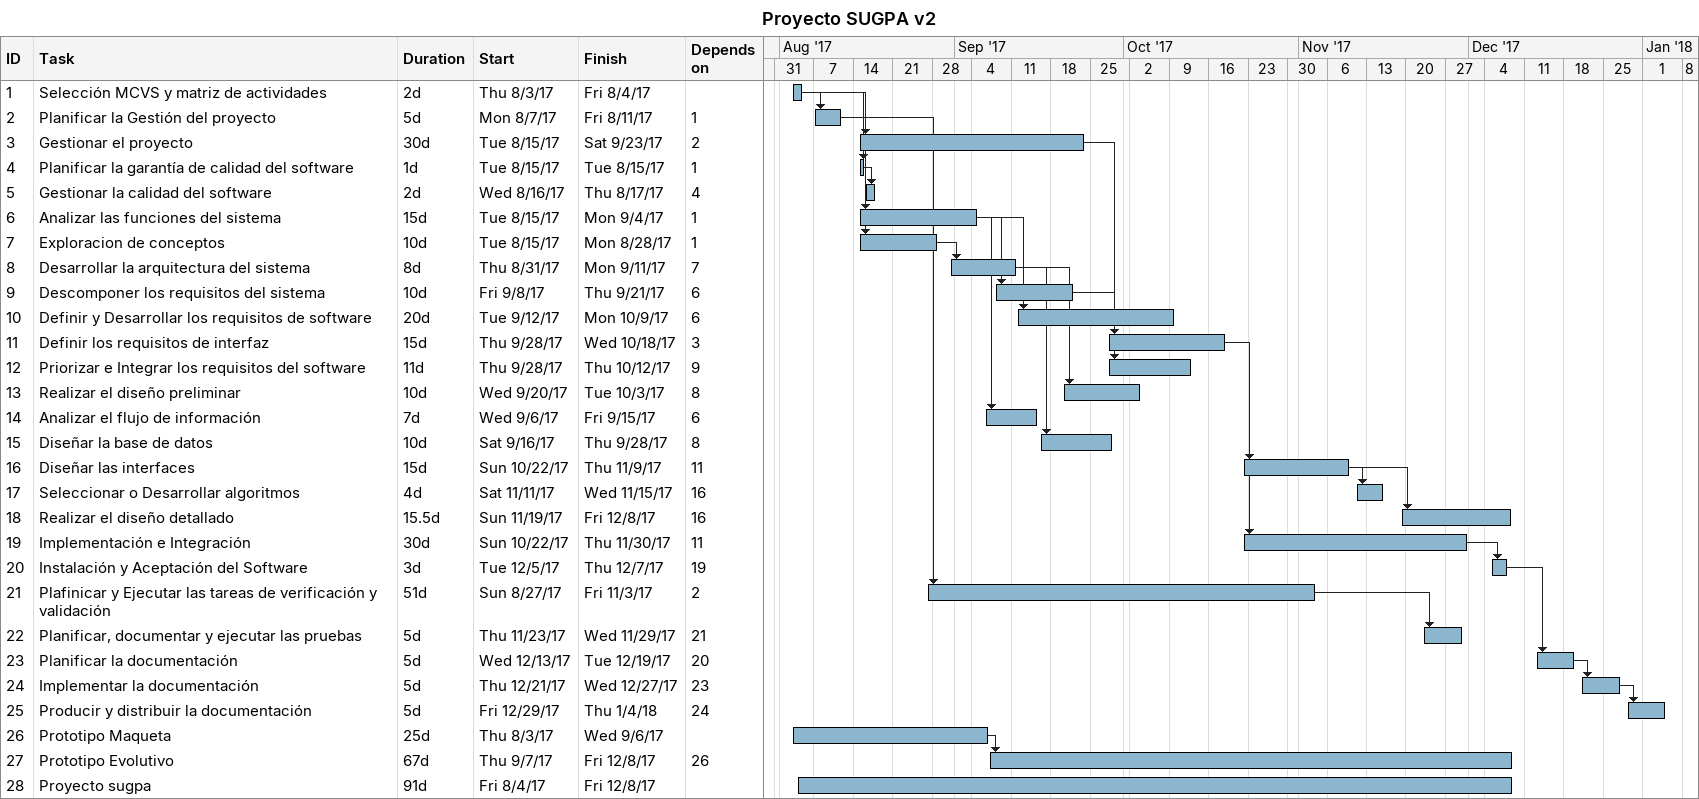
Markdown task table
Proyecto SUGPA v2

| ID | Task | Duration | Start | Finish | Predecessors |
|---|---|---|---|---|---|
| 1 | Selección MCVS y matriz de actividades | 2d | 2017-08-03 | 2017-08-04 |  |
| 2 | Planificar la Gestión del proyecto | 5d | 2017-08-07 | 2017-08-11 | 1 |
| 3 | Gestionar el proyecto | 30d | 2017-08-15 | 2017-09-23 | 2 |
| 4 | Planificar la garantía de calidad del software | 1d | 2017-08-15 | 2017-08-15 | 1 |
| 5 | Gestionar la calidad del software | 2d | 2017-08-16 | 2017-08-17 | 4 |
| 6 | Analizar las funciones del sistema | 15d | 2017-08-15 | 2017-09-04 | 1 |
| 7 | Exploracion de conceptos | 10d | 2017-08-15 | 2017-08-28 | 1 |
| 8 | Desarrollar la arquitectura del sistema | 8d | 2017-08-31 | 2017-09-11 | 7 |
| 9 | Descomponer los requisitos del sistema | 10d | 2017-09-08 | 2017-09-21 | 6 |
| 10 | Definir y Desarrollar los requisitos de software | 20d | 2017-09-12 | 2017-10-09 | 6 |
| 11 | Definir los requisitos de interfaz | 15d | 2017-09-28 | 2017-10-18 | 3 |
| 12 | Priorizar e Integrar los requisitos del software | 11d | 2017-09-28 | 2017-10-12 | 9 |
| 13 | Realizar el diseño preliminar | 10d | 2017-09-20 | 2017-10-03 | 8 |
| 14 | Analizar el flujo de información | 7d | 2017-09-06 | 2017-09-15 | 6 |
| 15 | Diseñar la base de datos | 10d | 2017-09-16 | 2017-09-28 | 8 |
| 16 | Diseñar las interfaces | 15d | 2017-10-22 | 2017-11-09 | 11 |
| 17 | Seleccionar o Desarrollar algoritmos | 4d | 2017-11-11 | 2017-11-15 | 16 |
| 18 | Realizar el diseño detallado | 15.5d | 2017-11-19 | 2017-12-08 | 16 |
| 19 | Implementación e Integración | 30d | 2017-10-22 | 2017-11-30 | 11 |
| 20 | Instalación y Aceptación del Software | 3d | 2017-12-05 | 2017-12-07 | 19 |
| 21 | Plafinicar y Ejecutar las tareas de verificación y validación | 51d | 2017-08-27 | 2017-11-03 | 2 |
| 22 | Planificar, documentar y ejecutar las pruebas | 5d | 2017-11-23 | 2017-11-29 | 21 |
| 23 | Planificar la documentación | 5d | 2017-12-13 | 2017-12-19 | 20 |
| 24 | Implementar la documentación | 5d | 2017-12-21 | 2017-12-27 | 23 |
| 25 | Producir y distribuir la documentación | 5d | 2017-12-29 | 2018-01-04 | 24 |
| 26 | Prototipo Maqueta | 25d | 2017-08-03 | 2017-09-06 |  |
| 27 | Prototipo Evolutivo | 67d | 2017-09-07 | 2017-12-08 | 26 |
| 28 | Proyecto sugpa | 91d | 2017-08-04 | 2017-12-08 |  |
